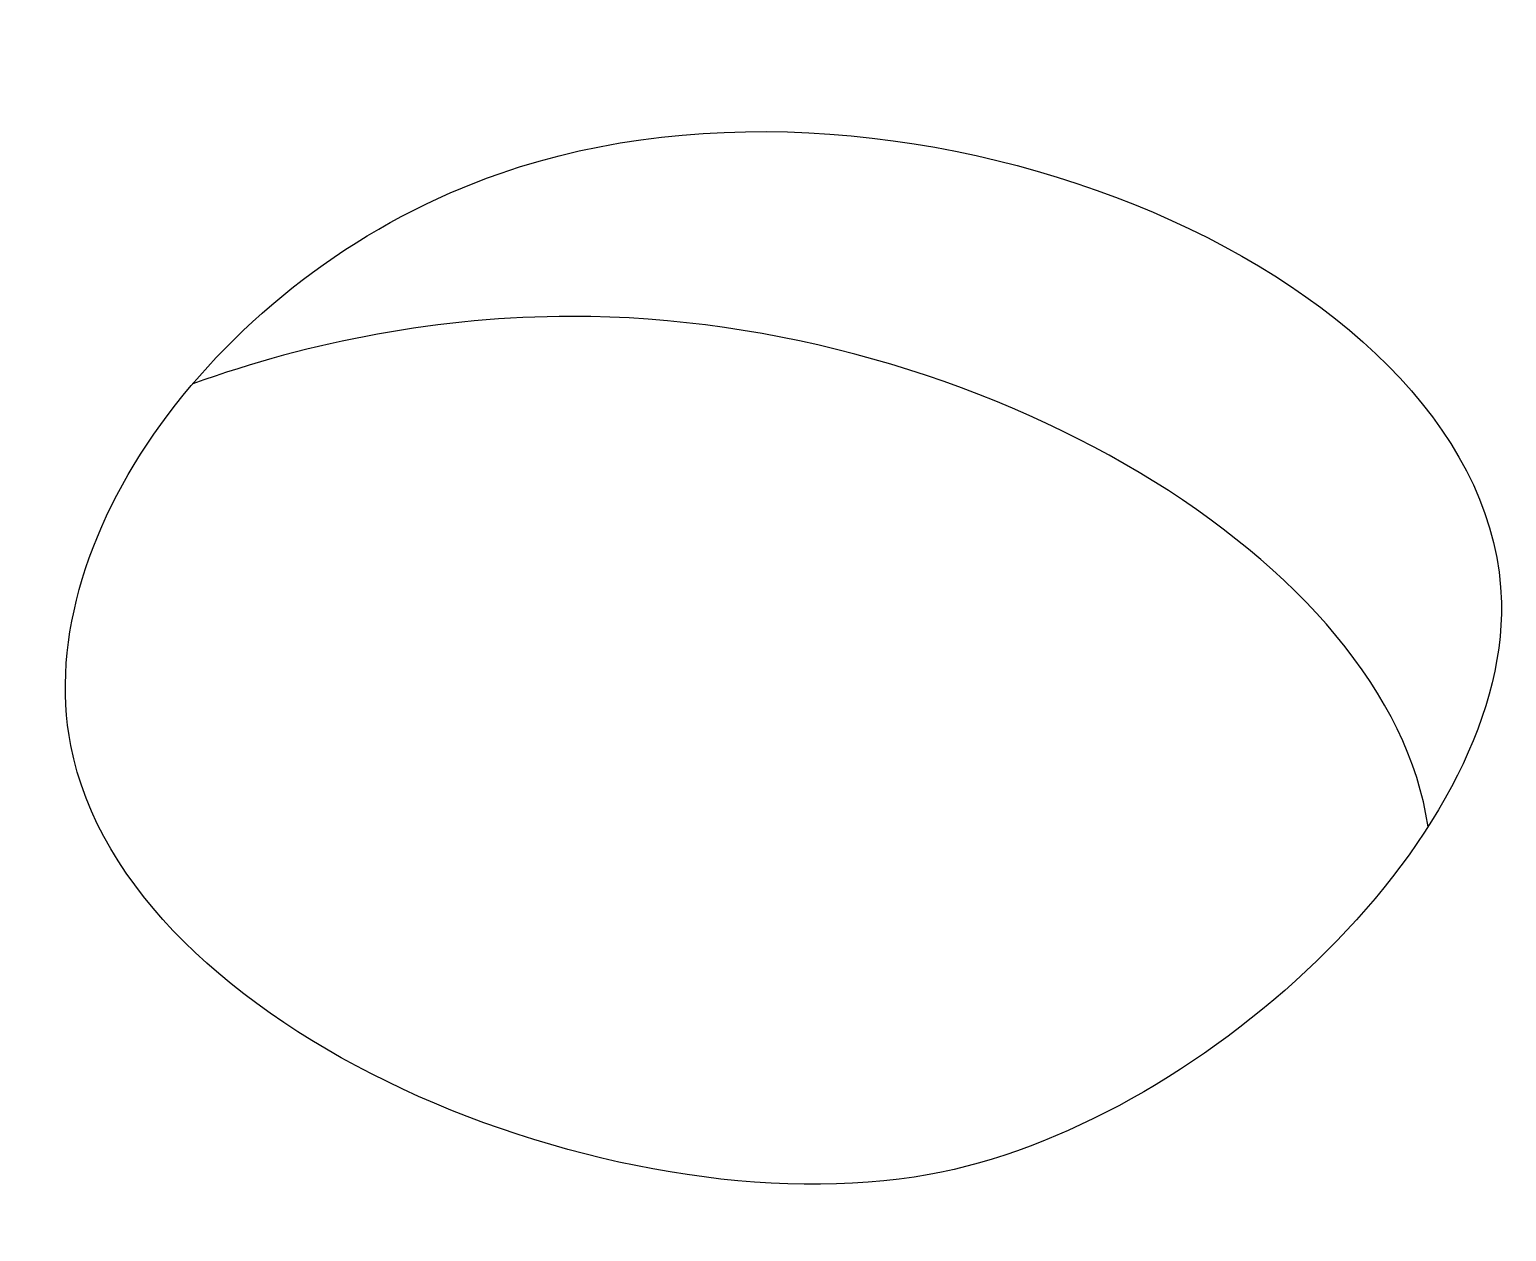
# Model space of a CAD drawing. Header units: millimetres. Extents: x 7.4 to 28.1, y 5.2 to 22.
import ezdxf

# ---------------------------------------------------------------- set-up
doc = ezdxf.new("R2010")
doc.units = ezdxf.units.MM
doc.layers.get('0').update_dxf_attribs({"lineweight": 25})

msp = doc.modelspace()

# ---------------------------------------------------------------- linework, layer by layer
for points, knots in [([(20, 6), (23.711, 6.671), (33.94, 15.958), (14.445, 24.292), (3.688, 10.052), (15.599, 5.205), (20, 6)], [0, 0, 0, 0, 11.313708, 26.545255, 36.545255, 49.961663, 49.961663, 49.961663, 49.961663]), ([(26.974, 10.865), (26.45, 14.557), (18.904, 19.095), (11.358, 17.652), (9.705, 17.058)], [40.051611, 40.051611, 40.051611, 40.051611, 53.432704, 57.68882, 57.68882, 57.68882, 57.68882])]:
    msp.add_open_spline(points, degree=3, knots=knots)

doc.saveas('drawing.dxf')
